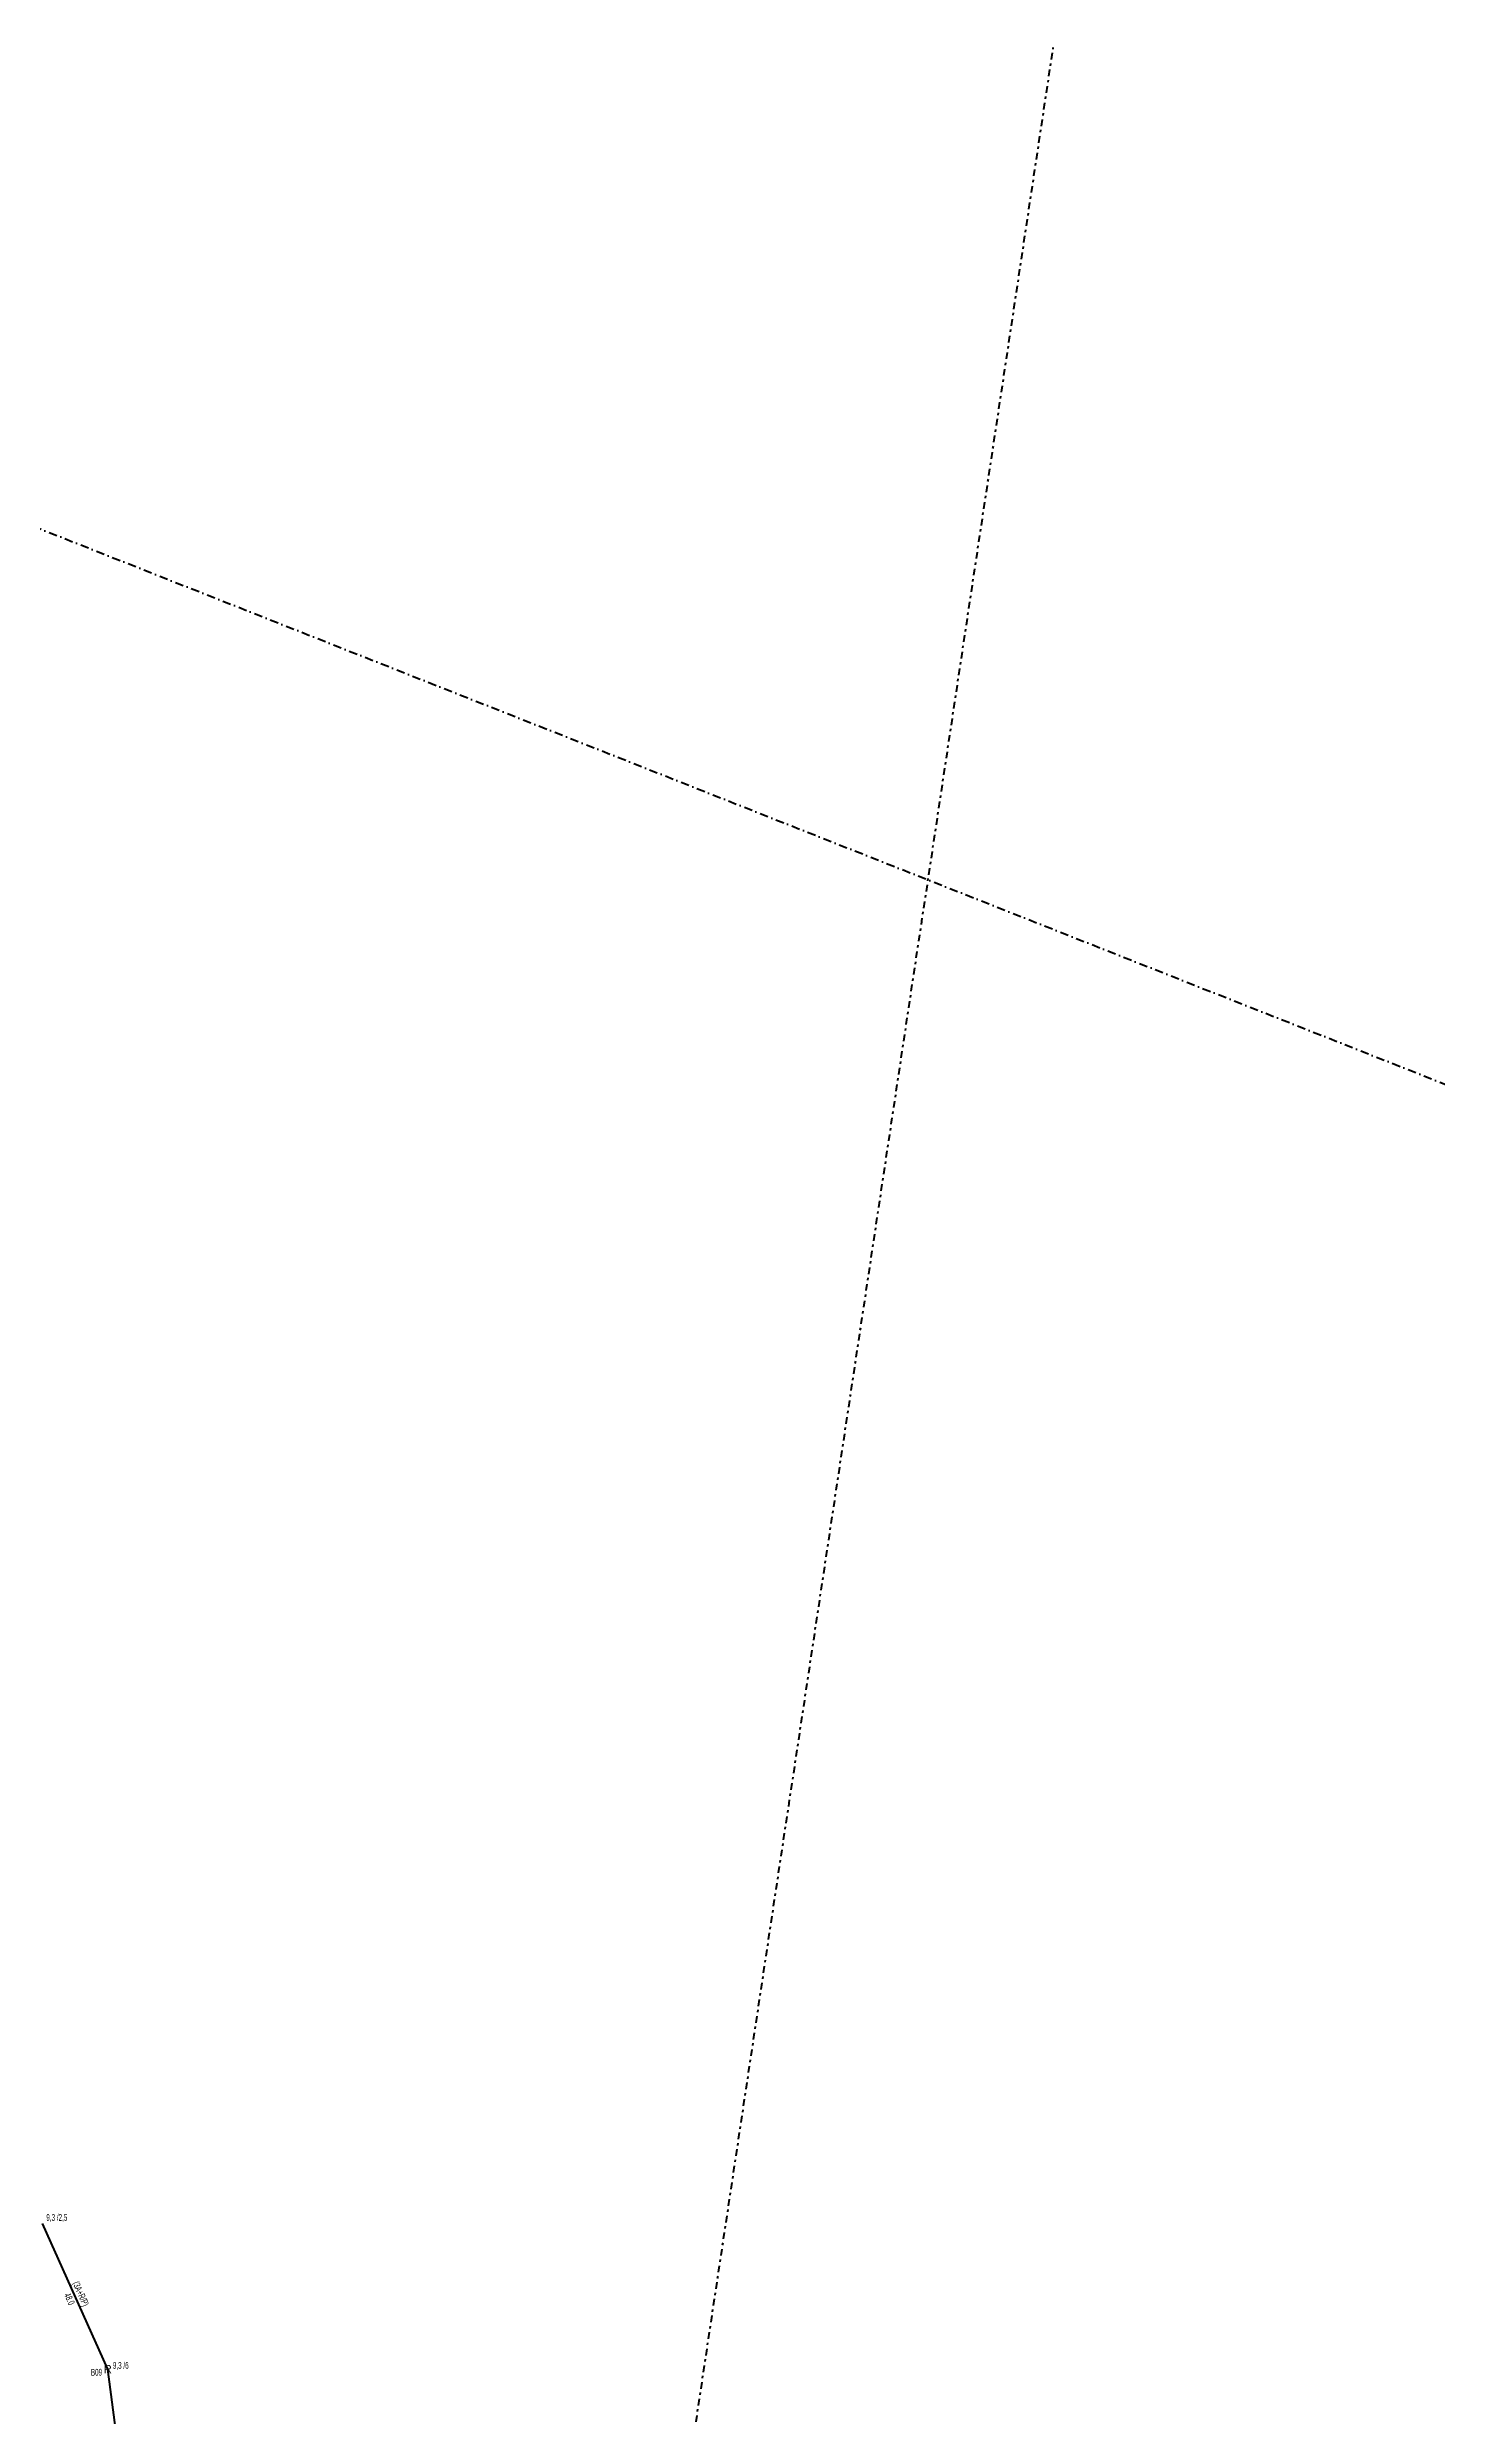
# Model space of a CAD drawing. Header units: millimetres. Extents: x 554556 to 559004, y 4084130 to 4087120.
# Drawn here: x 556793 to 557210, y 4086409 to 4087120 of the extents above; entities that cross this region are included whole.
import ezdxf
from ezdxf.enums import TextEntityAlignment as Align

# ---------------------------------------------------------------- set-up
doc = ezdxf.new("R2010")
doc.units = ezdxf.units.MM
doc.linetypes.add('DASHDOT', pattern=[5, 2.5, -1.25, 0, -1.25])
doc.linetypes.add('DASHEDXX', pattern=[5.05, 2, -1.175, 0.7, -1.175])
for name, color, linetype, lineweight in [('DIREK_AG_MEVCUT', 120, 'Continuous', 25), ('HAT_AG_HAVAI_MEVCUT', 126, 'Continuous', 50), ('HAT_ENH_YERALTI_MEVCUT', 6, 'DASHDOT', 70)]:
    doc.layers.add(name, color=color, linetype=linetype, lineweight=lineweight)
doc.styles.add('Direk', font='B_CAD')
doc.styles.get("Standard").update_dxf_attribs({"font": 'Arial'})

msp = doc.modelspace()

# ---------------------------------------------------------------- linework, layer by layer
at = {"color": 2, "linetype": 'DASHEDXX', "lineweight": 60}
msp.add_lwpolyline([(556991.207702, 4084967.620734), (556878.407408, 4085683.123631), (557094.569701, 4087119.987295)], dxfattribs=at)
at = {"layer": 'HAT_AG_HAVAI_MEVCUT'}
for p, q in [((556810.76, 4086423.11), (556791.23, 4086466.78)), ((556815.52, 4086387.27), (556810.76, 4086423.11))]:
    msp.add_line(p, q, dxfattribs=at)
at = {"layer": 'HAT_ENH_YERALTI_MEVCUT', "flags": 128}
msp.add_lwpolyline([(556536.104749, 4087041.216777), (556540.331373, 4087050.332584), (556561.264658, 4087066.084362), (558297.930567, 4086379.571971), (558401.453439, 4086146.23922), (558419.136052, 4086141.322895)], dxfattribs=at)

# ---------------------------------------------------------------- texts
at = {"layer": 'DIREK_AG_MEVCUT', "linetype": 'ByBlock', "width": 0.53}
for s, p in [('9,3 /2,5', (556795.483854, 4086468.620056)), ('B09', (556807.392739, 4086422.155245)), ('9,3 /6', (556814.681701, 4086424.221961))]:
    msp.add_text(s, height=2.05, dxfattribs=at).set_placement(p, align=Align.MIDDLE_CENTER)
at = {"layer": 'DIREK_AG_MEVCUT', "linetype": 'ByBlock', "style": 'Direk'}
msp.add_text('R', height=2.5, dxfattribs=at).set_placement((556810.76, 4086423.11), align=Align.MIDDLE_CENTER)
at = {"layer": 'HAT_AG_HAVAI_MEVCUT', "lineweight": 30, "width": 0.53}
msp.add_text('(3A+R/P)', height=2.05, rotation=294.095042, dxfattribs=at).set_placement((556801.770939, 4086445.292014, 278395.615), align=Align.CENTER)
msp.add_text('48.0', height=2.05, rotation=294.095042, dxfattribs=at).set_placement((556800.219061, 4086444.597986, 278395.615), align=Align.TOP_CENTER)

doc.saveas('drawing.dxf')
